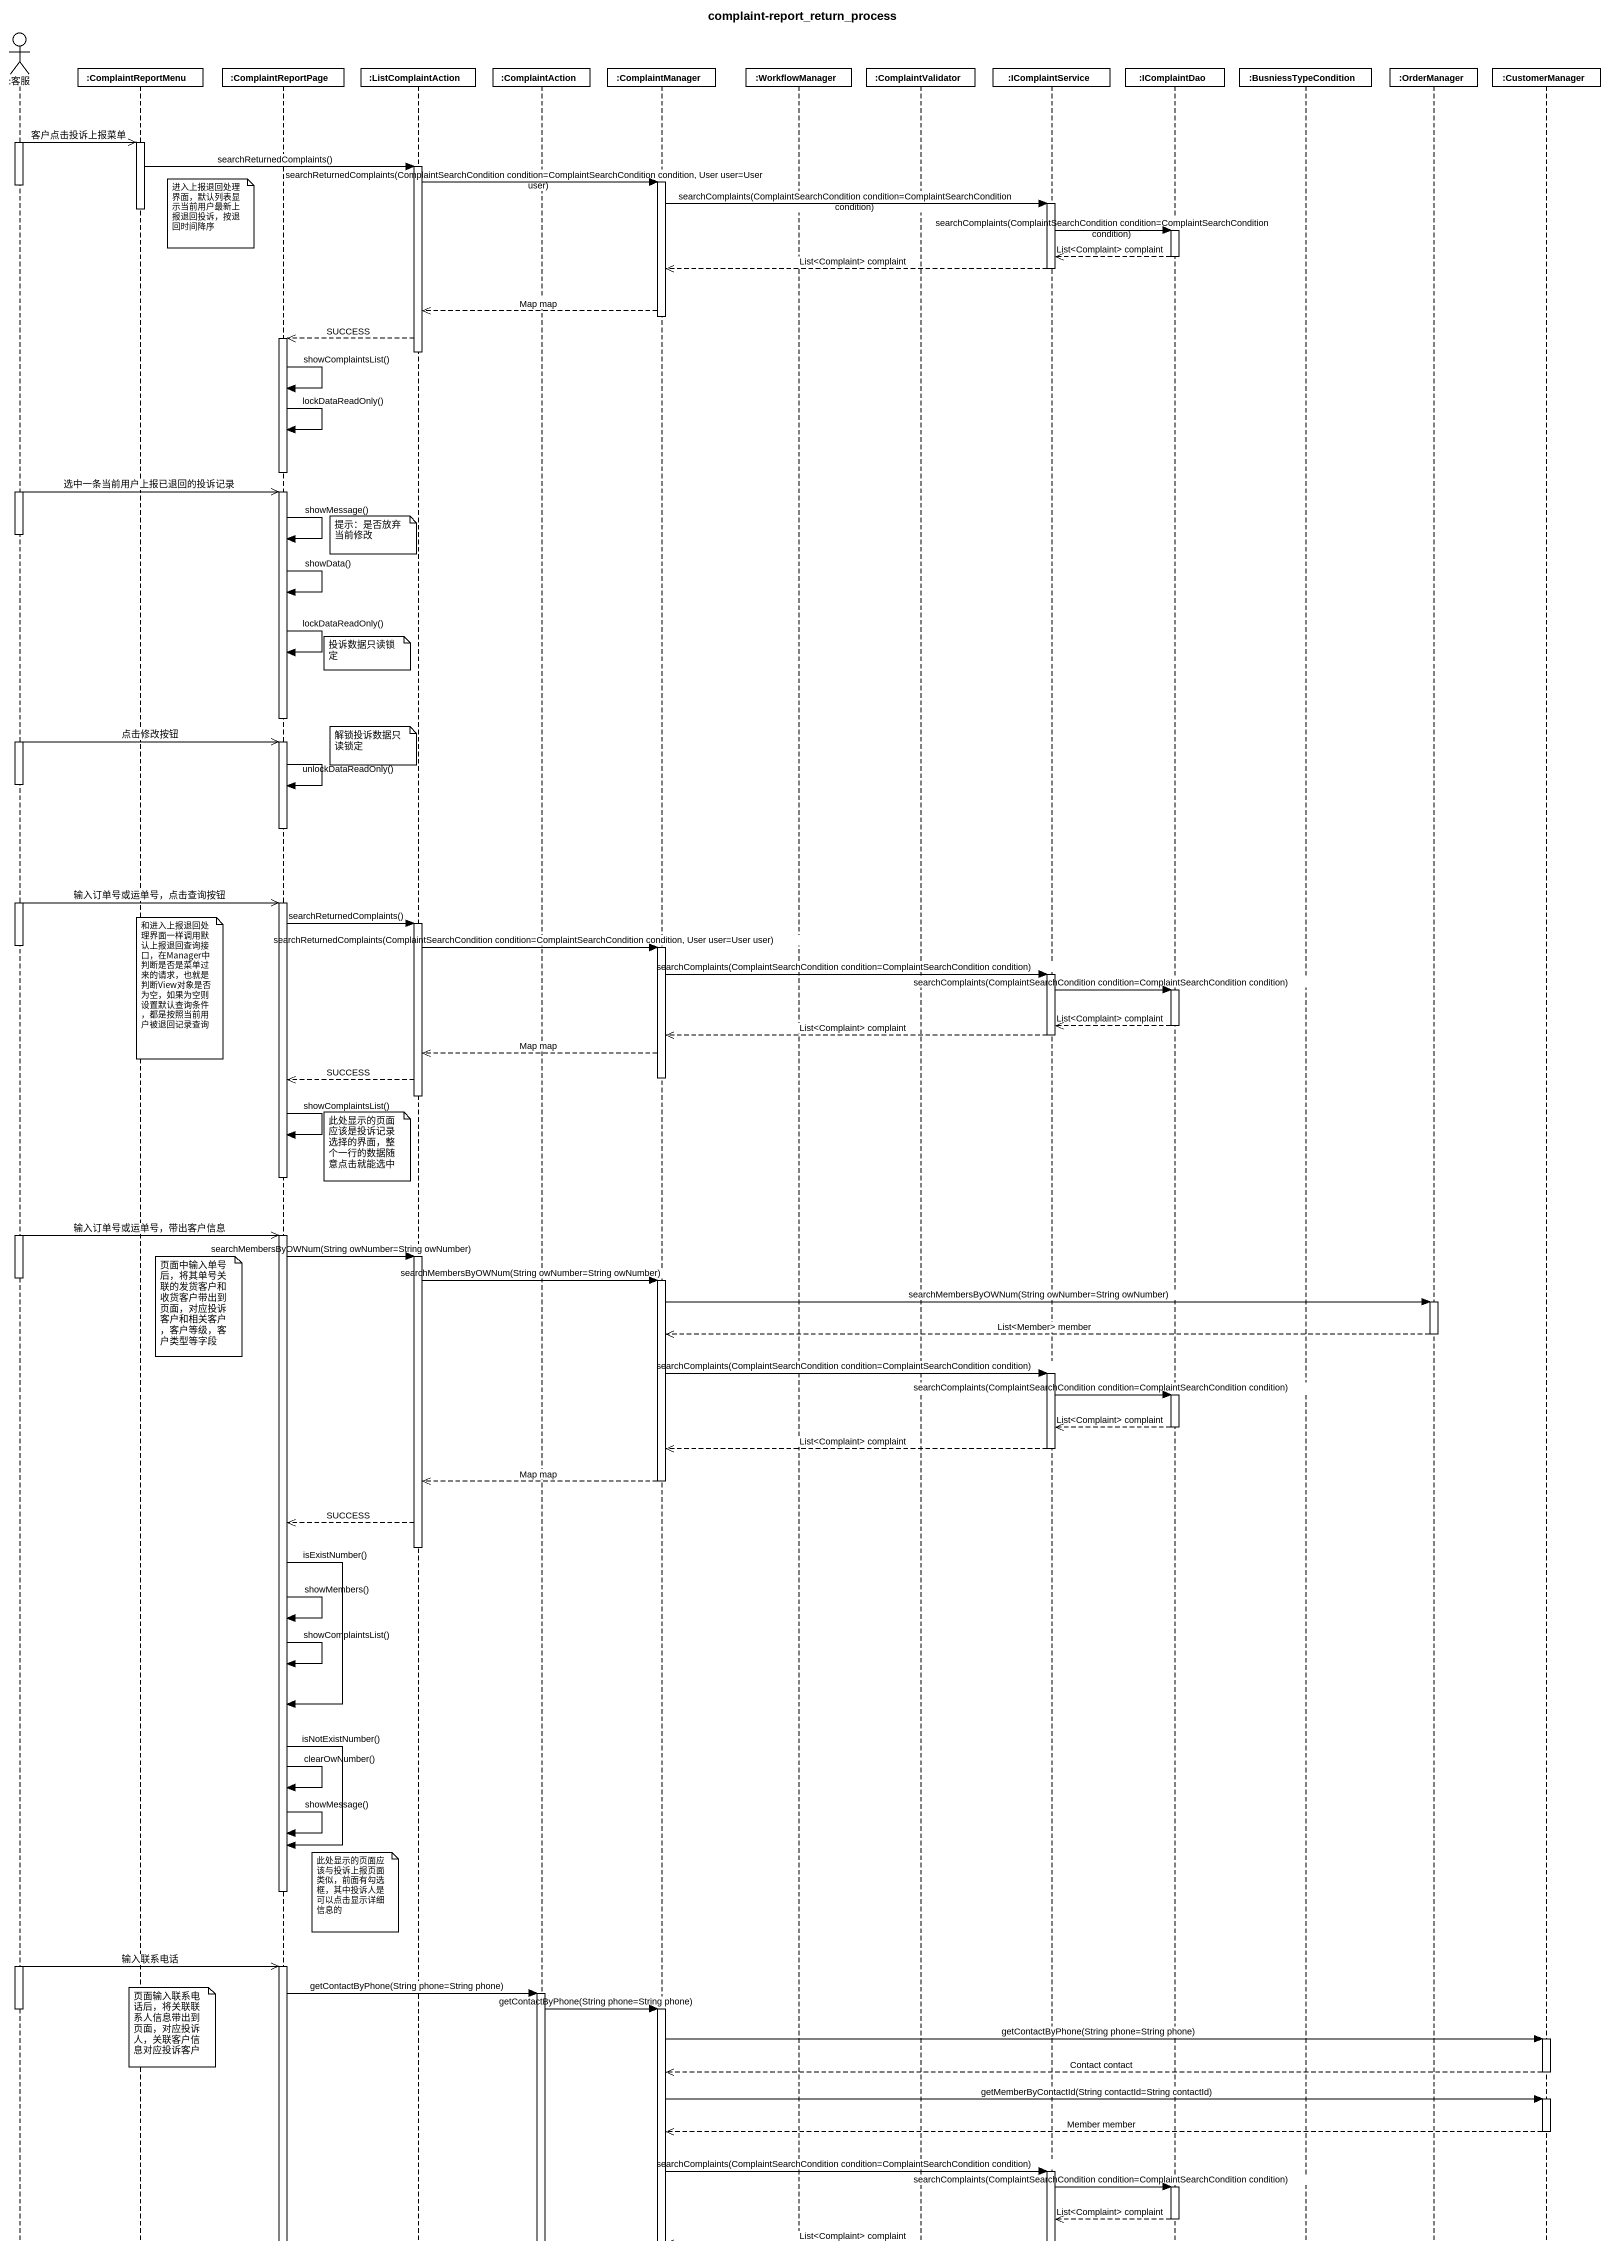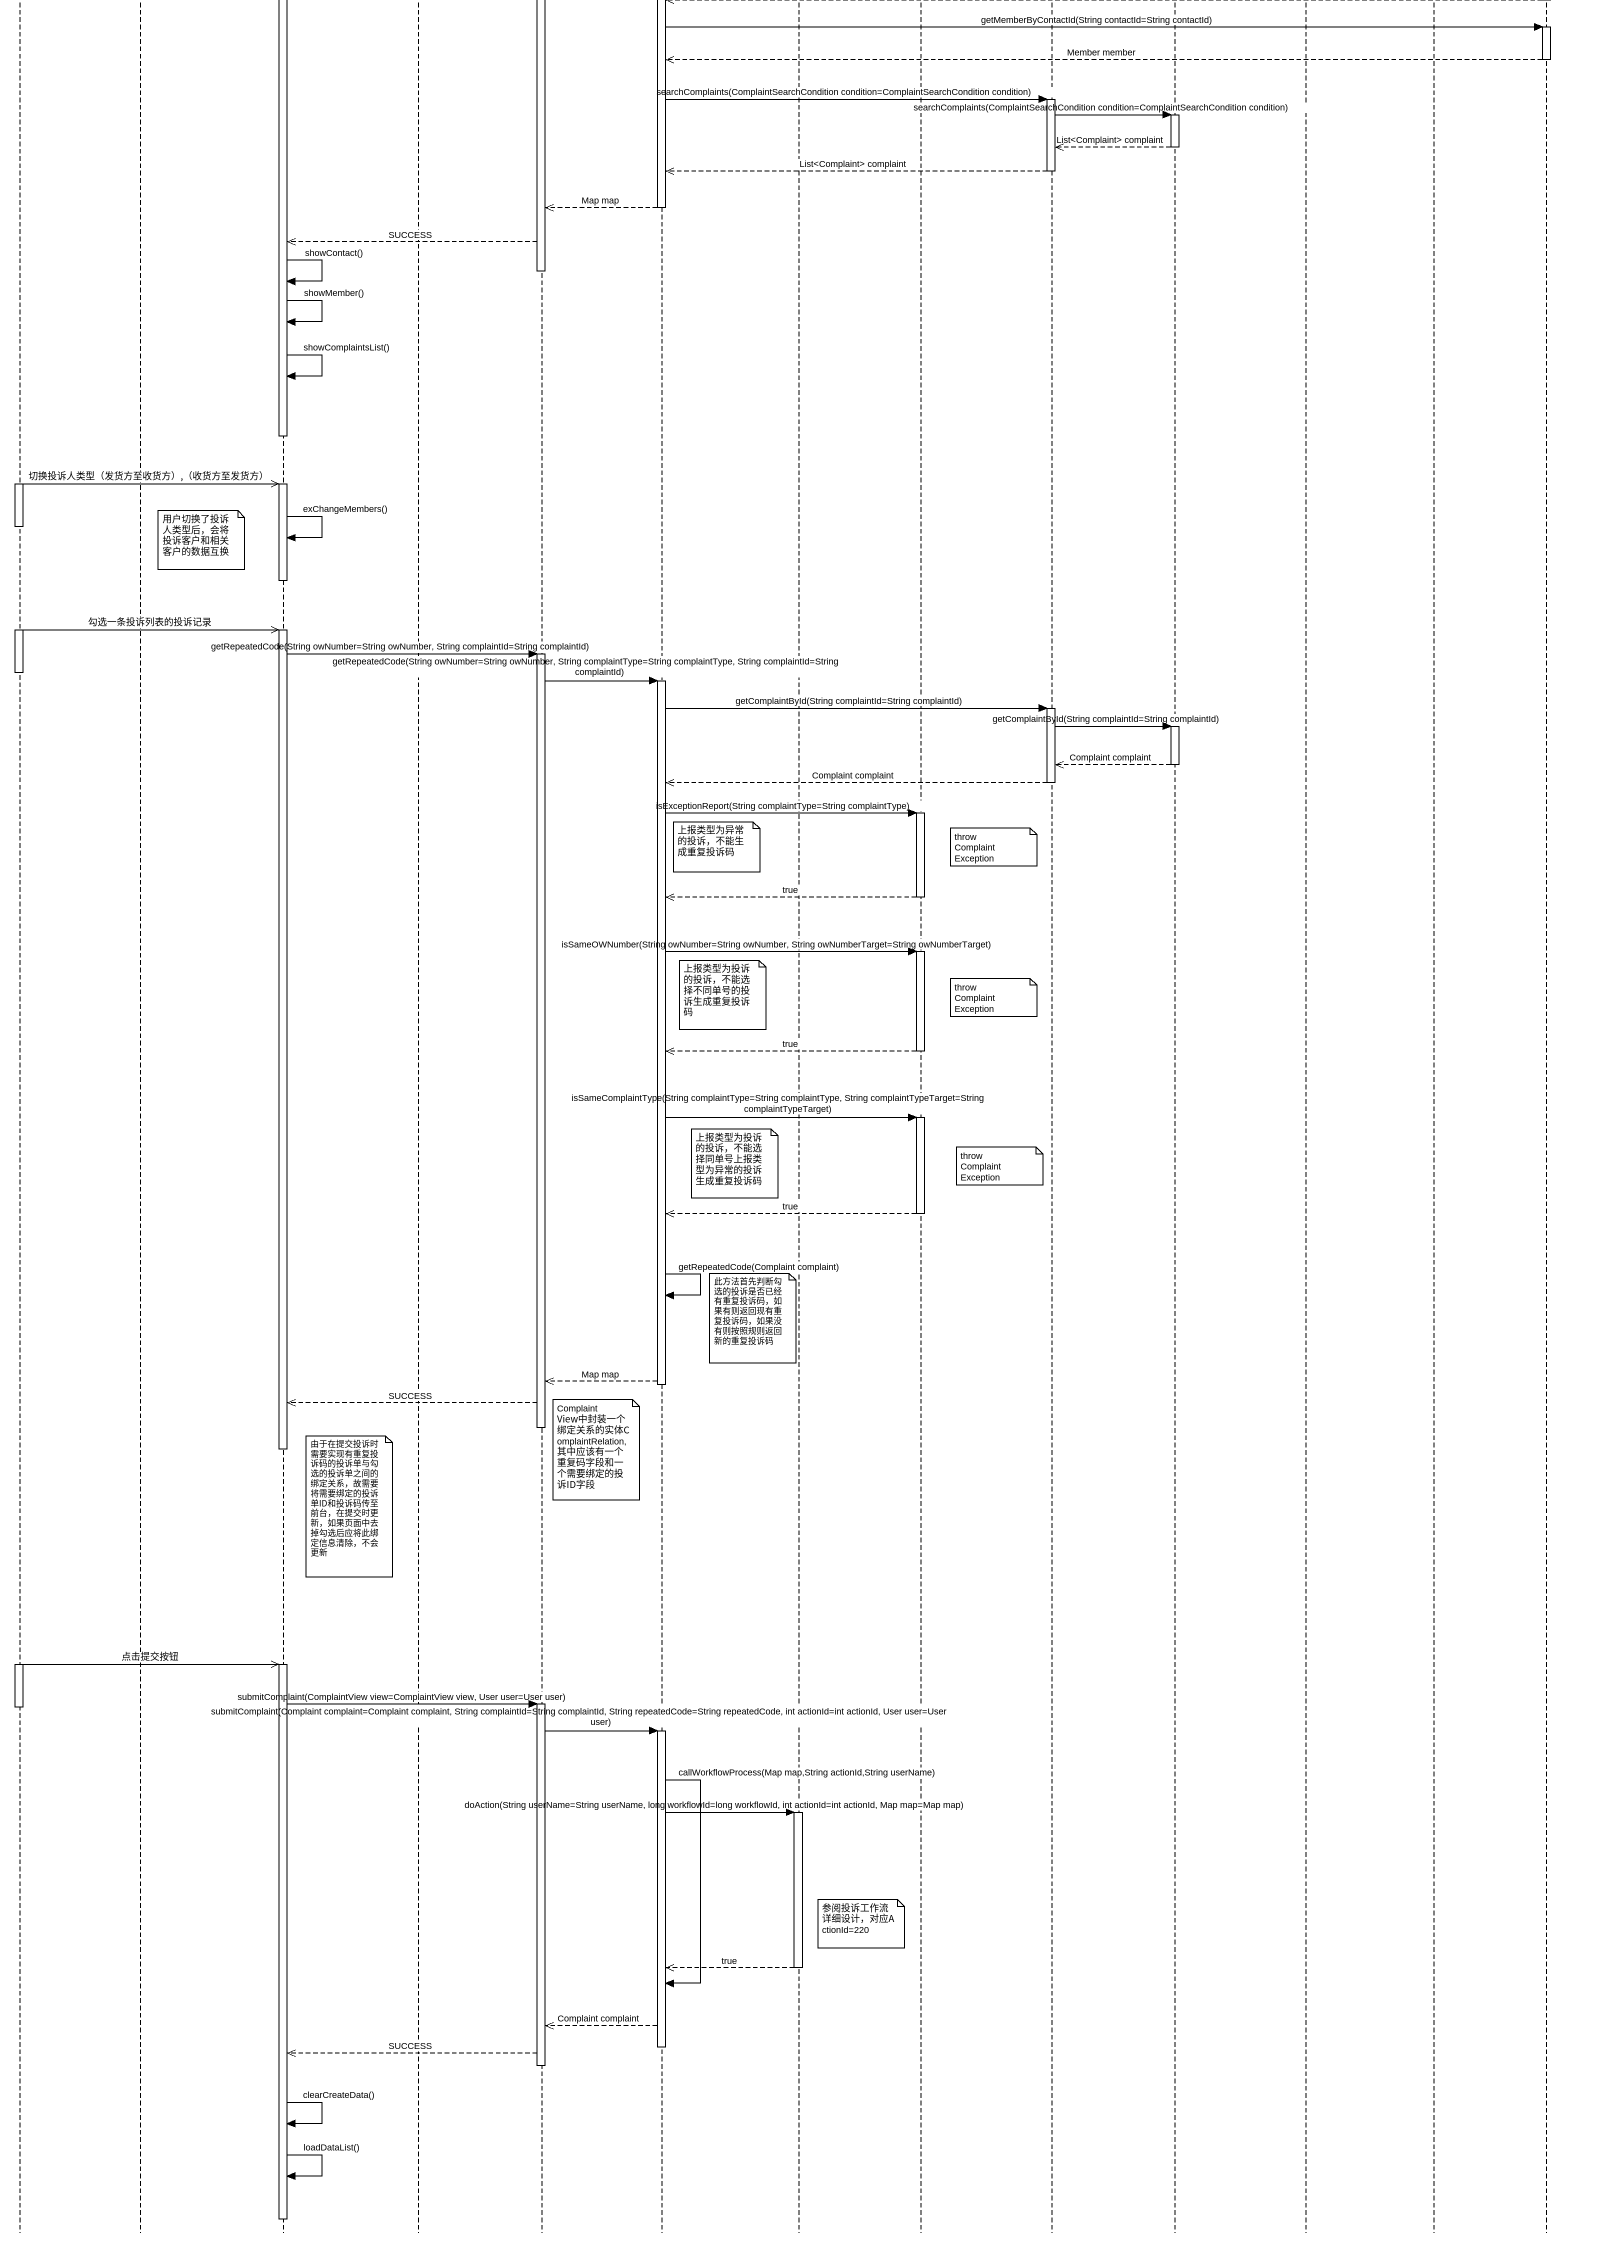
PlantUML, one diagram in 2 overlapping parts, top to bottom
@startuml
title complaint-report_return_process
hide footbox
actor ":客服" as 客服
participant ":ComplaintReportMenu" as ComplaintReportMenu
participant ":ComplaintReportPage" as ComplaintReportPage
participant ":ListComplaintAction" as ListComplaintAction
participant ":ComplaintAction" as ComplaintAction
participant ":ComplaintManager" as ComplaintManager
participant ":WorkflowManager" as WorkflowManager
participant ":ComplaintValidator" as ComplaintValidator
participant ":IComplaintService" as IComplaintService
participant ":IComplaintDao" as IComplaintDao
participant ":BusniessTypeCondition" as BusniessTypeCondition
participant ":OrderManager" as OrderManager
participant ":CustomerManager" as CustomerManager

activate 客服
客服 ->> ComplaintReportMenu : 客户点击投诉上报菜单
activate ComplaintReportMenu
ComplaintReportMenu -> ListComplaintAction : searchReturnedComplaints()
activate ListComplaintAction
ListComplaintAction -> ComplaintManager : searchReturnedComplaints(ComplaintSearchCondition condition=ComplaintSearchCondition condition, User user=User user)
activate ComplaintManager
deactivate 客服
ComplaintManager -> IComplaintService : searchComplaints(ComplaintSearchCondition condition=ComplaintSearchCondition condition)
activate IComplaintService
deactivate ComplaintReportMenu
note right of ComplaintReportMenu : 进入上报退回处理界面，默认列表显示当前用户最新上报退回投诉，按退回时间降序
IComplaintService -> IComplaintDao : searchComplaints(ComplaintSearchCondition condition=ComplaintSearchCondition condition)
activate IComplaintDao
IComplaintDao -->> IComplaintService : List<Complaint> complaint
deactivate IComplaintDao
IComplaintService -->> ComplaintManager : List<Complaint> complaint
deactivate IComplaintService
ComplaintManager -->> ListComplaintAction : Map map
deactivate ComplaintManager
ListComplaintAction -->> ComplaintReportPage : SUCCESS
activate ComplaintReportPage
deactivate ListComplaintAction
ComplaintReportPage -> ComplaintReportPage : showComplaintsList()
ComplaintReportPage -> ComplaintReportPage : lockDataReadOnly()
deactivate ComplaintReportPage
activate 客服
客服 ->> ComplaintReportPage : 选中一条当前用户上报已退回的投诉记录
activate ComplaintReportPage
note left of ListComplaintAction : 提示：是否放弃当前修改
deactivate 客服
ComplaintReportPage -> ComplaintReportPage : showMessage()
ComplaintReportPage -> ComplaintReportPage : showData()
ComplaintReportPage -> ComplaintReportPage : lockDataReadOnly()
note left of ListComplaintAction : 投诉数据只读锁定
deactivate ComplaintReportPage
activate 客服
客服 ->> ComplaintReportPage : 点击修改按钮
activate ComplaintReportPage
note left of ListComplaintAction : 解锁投诉数据只读锁定
deactivate 客服
ComplaintReportPage -> ComplaintReportPage : unlockDataReadOnly()
deactivate ComplaintReportPage
activate 客服
客服 ->> ComplaintReportPage : 输入订单号或运单号，点击查询按钮
activate ComplaintReportPage
ComplaintReportPage -> ListComplaintAction : searchReturnedComplaints()
activate ListComplaintAction
deactivate 客服
ListComplaintAction -> ComplaintManager : searchReturnedComplaints(ComplaintSearchCondition condition=ComplaintSearchCondition condition, User user=User user)
activate ComplaintManager
ComplaintManager -> IComplaintService : searchComplaints(ComplaintSearchCondition condition=ComplaintSearchCondition condition)
activate IComplaintService
note over ComplaintReportMenu : 和进入上报退回处理界面一样调用默认上报退回查询接口，在Manager中判断是否是菜单过来的请求，也就是判断View对象是否为空，如果为空则设置默认查询条件，都是按照当前用户被退回记录查询
IComplaintService -> IComplaintDao : searchComplaints(ComplaintSearchCondition condition=ComplaintSearchCondition condition)
activate IComplaintDao
IComplaintDao -->> IComplaintService : List<Complaint> complaint
deactivate IComplaintDao
IComplaintService -->> ComplaintManager : List<Complaint> complaint
deactivate IComplaintService
ComplaintManager -->> ListComplaintAction : Map map
deactivate ComplaintManager
ListComplaintAction -->> ComplaintReportPage : SUCCESS
deactivate ListComplaintAction
ComplaintReportPage -> ComplaintReportPage : showComplaintsList()
note left of ListComplaintAction : 此处显示的页面应该是投诉记录选择的界面，整个一行的数据随意点击就能选中
deactivate ComplaintReportPage
activate 客服
客服 ->> ComplaintReportPage : 输入订单号或运单号，带出客户信息
activate ComplaintReportPage
ComplaintReportPage -> ListComplaintAction : searchMembersByOWNum(String owNumber=String owNumber)
activate ListComplaintAction
deactivate 客服
ListComplaintAction -> ComplaintManager : searchMembersByOWNum(String owNumber=String owNumber)
activate ComplaintManager
ComplaintManager -> OrderManager : searchMembersByOWNum(String owNumber=String owNumber)
activate OrderManager
note right of ComplaintReportMenu : 页面中输入单号后，将其单号关联的发货客户和收货客户带出到页面，对应投诉客户和相关客户，客户等级，客户类型等字段
OrderManager -->> ComplaintManager : List<Member> member
deactivate OrderManager
ComplaintManager -> IComplaintService : searchComplaints(ComplaintSearchCondition condition=ComplaintSearchCondition condition)
activate IComplaintService
IComplaintService -> IComplaintDao : searchComplaints(ComplaintSearchCondition condition=ComplaintSearchCondition condition)
activate IComplaintDao
IComplaintDao -->> IComplaintService : List<Complaint> complaint
deactivate IComplaintDao
IComplaintService -->> ComplaintManager : List<Complaint> complaint
deactivate IComplaintService
ComplaintManager -->> ListComplaintAction : Map map
deactivate ComplaintManager
ListComplaintAction -->> ComplaintReportPage : SUCCESS
deactivate ListComplaintAction
ComplaintReportPage -> ComplaintReportPage : showMembers()
ComplaintReportPage -> ComplaintReportPage : showComplaintsList()
ComplaintReportPage -> ComplaintReportPage : isExistNumber()
ComplaintReportPage -> ComplaintReportPage : clearOwNumber()
ComplaintReportPage -> ComplaintReportPage : showMessage()
ComplaintReportPage -> ComplaintReportPage : isNotExistNumber()
note left of ListComplaintAction : 此处显示的页面应该与投诉上报页面类似，前面有勾选框，其中投诉人是可以点击显示详细信息的
deactivate ComplaintReportPage
activate 客服
客服 ->> ComplaintReportPage : 输入联系电话
activate ComplaintReportPage
ComplaintReportPage -> ComplaintAction : getContactByPhone(String phone=String phone)
activate ComplaintAction
ComplaintAction -> ComplaintManager : getContactByPhone(String phone=String phone)
activate ComplaintManager
deactivate 客服
note over ComplaintReportMenu : 页面输入联系电话后，将关联联系人信息带出到页面，对应投诉人，关联客户信息对应投诉客户
ComplaintManager -> CustomerManager : getContactByPhone(String phone=String phone)
activate CustomerManager
CustomerManager -->> ComplaintManager : Contact contact
deactivate CustomerManager
ComplaintManager -> CustomerManager : getMemberByContactId(String contactId=String contactId)
activate CustomerManager
CustomerManager -->> ComplaintManager : Member member
deactivate CustomerManager
ComplaintManager -> IComplaintService : searchComplaints(ComplaintSearchCondition condition=ComplaintSearchCondition condition)
activate IComplaintService
IComplaintService -> IComplaintDao : searchComplaints(ComplaintSearchCondition condition=ComplaintSearchCondition condition)
activate IComplaintDao
IComplaintDao -->> IComplaintService : List<Complaint> complaint
deactivate IComplaintDao
IComplaintService -->> ComplaintManager : List<Complaint> complaint
deactivate IComplaintService
ComplaintManager -->> ComplaintAction : Map map
deactivate ComplaintManager
ComplaintAction -->> ComplaintReportPage : SUCCESS
deactivate ComplaintAction
ComplaintReportPage -> ComplaintReportPage : showContact()
ComplaintReportPage -> ComplaintReportPage : showMember()
ComplaintReportPage -> ComplaintReportPage : showComplaintsList()
deactivate ComplaintReportPage
activate 客服
客服 ->> ComplaintReportPage : 切换投诉人类型（发货方至收货方）,（收货方至发货方）
activate ComplaintReportPage
deactivate 客服
ComplaintReportPage -> ComplaintReportPage : exChangeMembers()
note right of ComplaintReportMenu : 用户切换了投诉人类型后，会将投诉客户和相关客户的数据互换
deactivate ComplaintReportPage
activate 客服
客服 ->> ComplaintReportPage : 勾选一条投诉列表的投诉记录
activate ComplaintReportPage
ComplaintReportPage -> ComplaintAction : getRepeatedCode(String owNumber=String owNumber, String complaintId=String complaintId)
activate ComplaintAction
deactivate 客服
ComplaintAction -> ComplaintManager : getRepeatedCode(String owNumber=String owNumber, String complaintType=String complaintType, String complaintId=String complaintId)
activate ComplaintManager
ComplaintManager -> IComplaintService : getComplaintById(String complaintId=String complaintId)
activate IComplaintService
IComplaintService -> IComplaintDao : getComplaintById(String complaintId=String complaintId)
activate IComplaintDao
IComplaintDao -->> IComplaintService : Complaint complaint
deactivate IComplaintDao
IComplaintService -->> ComplaintManager : Complaint complaint
deactivate IComplaintService
ComplaintManager -> ComplaintValidator : isExceptionReport(String complaintType=String complaintType)
activate ComplaintValidator
note left of IComplaintService : throw ComplaintException
note right of ComplaintManager : 上报类型为异常的投诉，不能生成重复投诉码
ComplaintValidator -->> ComplaintManager : true
deactivate ComplaintValidator
ComplaintManager -> ComplaintValidator : isSameOWNumber(String owNumber=String owNumber, String owNumberTarget=String owNumberTarget)
activate ComplaintValidator
note right of ComplaintManager : 上报类型为投诉的投诉，不能选择不同单号的投诉生成重复投诉码
note left of IComplaintService : throw ComplaintException
ComplaintValidator -->> ComplaintManager : true
deactivate ComplaintValidator
ComplaintManager -> ComplaintValidator : isSameComplaintType(String complaintType=String complaintType, String complaintTypeTarget=String complaintTypeTarget)
activate ComplaintValidator
note left of WorkflowManager : 上报类型为投诉的投诉，不能选择同单号上报类型为异常的投诉生成重复投诉码
note left of IComplaintService : throw ComplaintException
ComplaintValidator -->> ComplaintManager : true
deactivate ComplaintValidator
ComplaintManager -> ComplaintManager : getRepeatedCode(Complaint complaint)
note left of WorkflowManager : 此方法首先判断勾选的投诉是否已经有重复投诉码，如果有则返回现有重复投诉码，如果没有则按照规则返回新的重复投诉码
ComplaintManager -->> ComplaintAction : Map map
deactivate ComplaintManager
ComplaintAction -->> ComplaintReportPage : SUCCESS
deactivate ComplaintAction
note right of ComplaintAction : ComplaintView中封装一个绑定关系的实体ComplaintRelation,其中应该有一个重复码字段和一个需要绑定的投诉ID字段
deactivate ComplaintReportPage
note right of ComplaintReportPage : 由于在提交投诉时需要实现有重复投诉码的投诉单与勾选的投诉单之间的绑定关系，故需要将需要绑定的投诉单ID和投诉码传至前台，在提交时更新，如果页面中去掉勾选后应将此绑定信息清除，不会更新
activate 客服
客服 ->> ComplaintReportPage : 点击提交按钮
activate ComplaintReportPage
ComplaintReportPage -> ComplaintAction : submitComplaint(ComplaintView view=ComplaintView view, User user=User user)
activate ComplaintAction
deactivate 客服
ComplaintAction -> ComplaintManager : submitComplaint(Complaint complaint=Complaint complaint, String complaintId=String complaintId, String repeatedCode=String repeatedCode, int actionId=int actionId, User user=User user)
activate ComplaintManager
ComplaintManager -> WorkflowManager : doAction(String userName=String userName, long workflowId=long workflowId, int actionId=int actionId, Map map=Map map)
activate WorkflowManager
note left of ComplaintValidator : 参阅投诉工作流详细设计，对应ActionId=220
WorkflowManager -->> ComplaintManager : true
deactivate WorkflowManager
ComplaintManager -> ComplaintManager : callWorkflowProcess(Map map,String actionId,String userName)
ComplaintManager -->> ComplaintAction : Complaint complaint
deactivate ComplaintManager
ComplaintAction -->> ComplaintReportPage : SUCCESS
deactivate ComplaintAction
ComplaintReportPage -> ComplaintReportPage : clearCreateData()
ComplaintReportPage -> ComplaintReportPage : loadDataList()
deactivate ComplaintReportPage
@enduml
